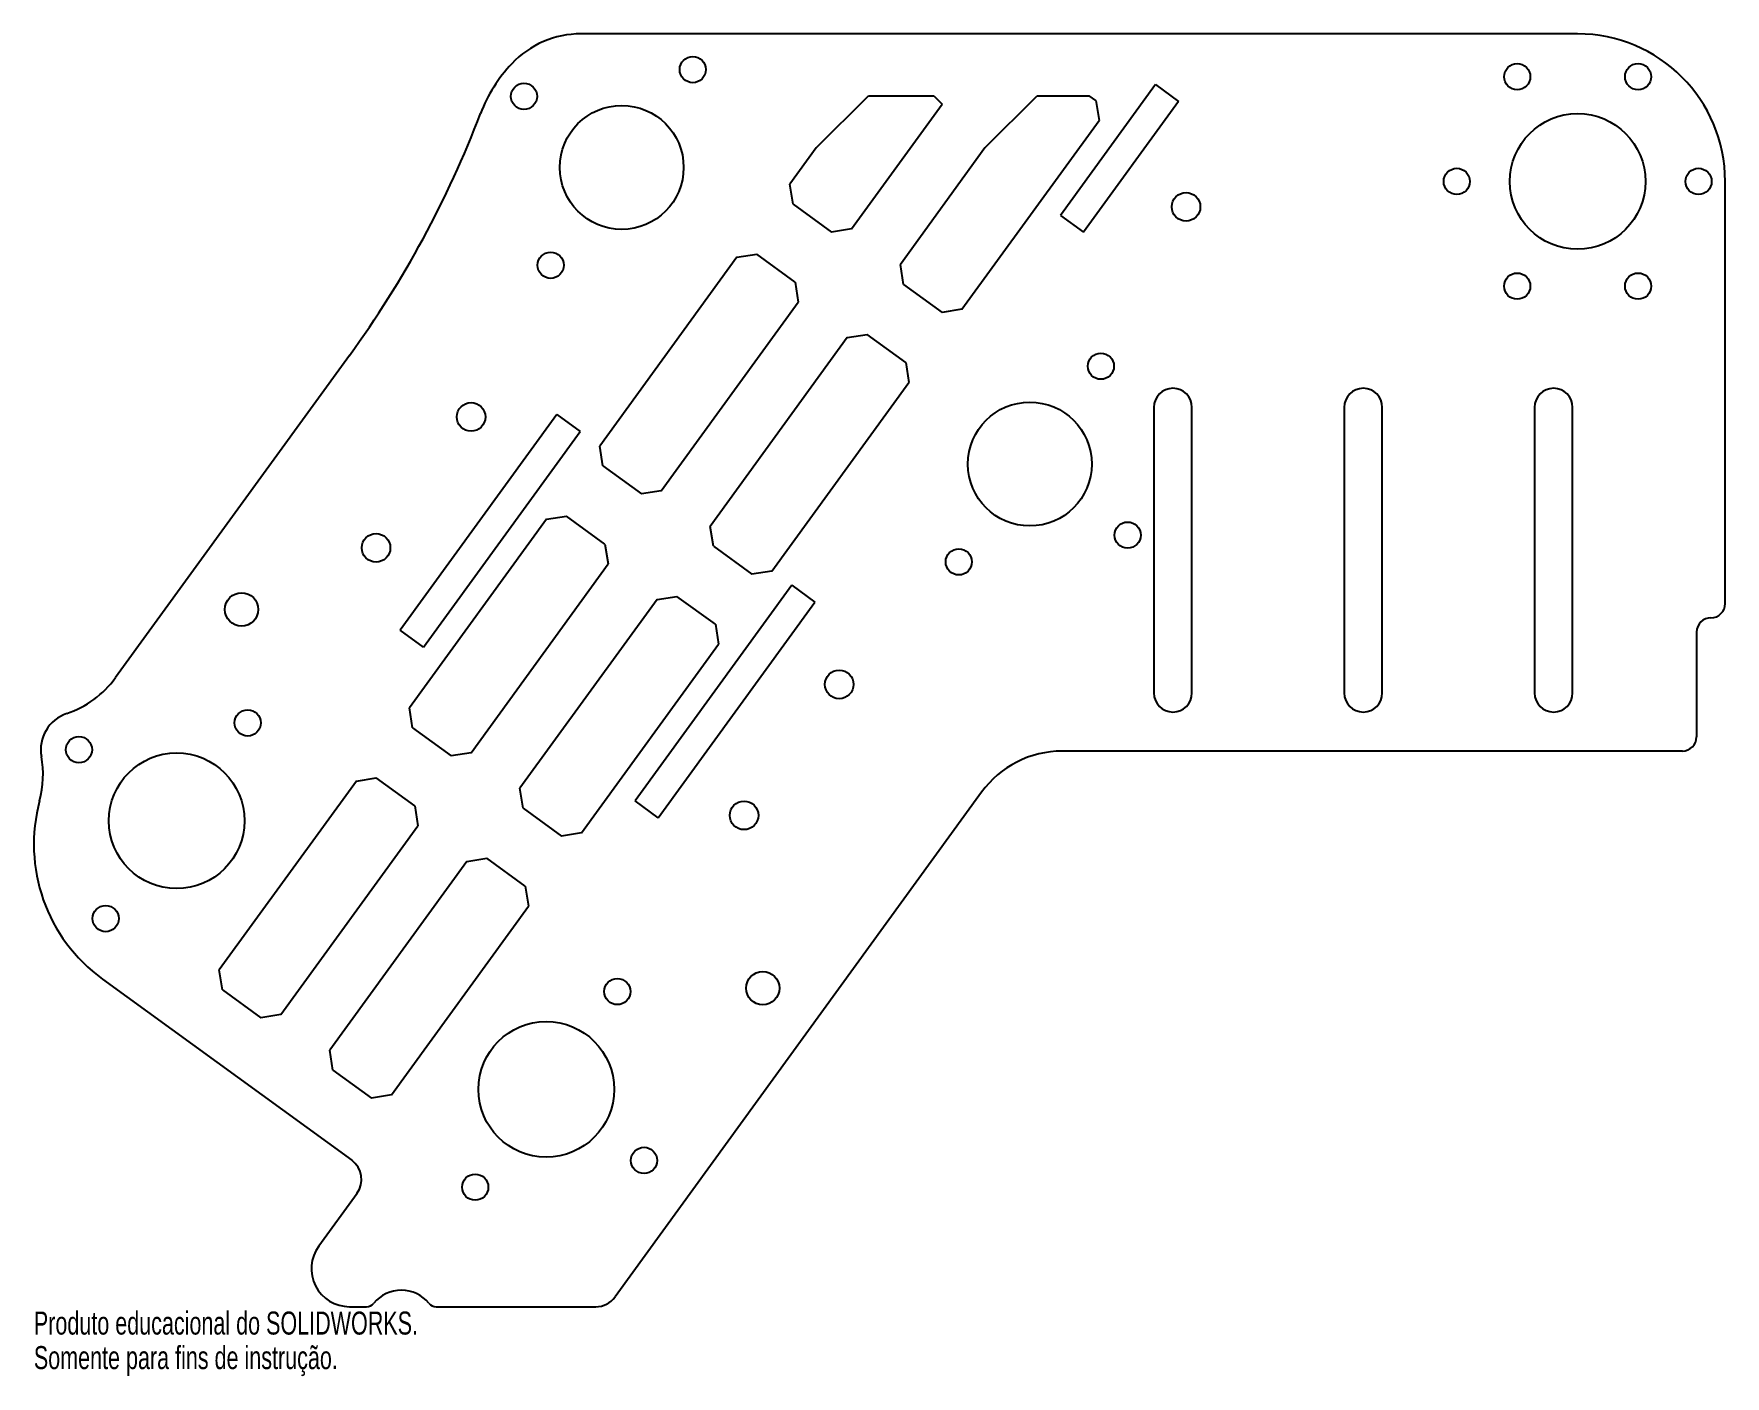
# Model space of a CAD drawing. Header units: millimetres. Extents: x -324 to 31, y -251 to 31.
import ezdxf

# ---------------------------------------------------------------- set-up
doc = ezdxf.new("R2010")
doc.units = ezdxf.units.MM
doc.styles.add('SLDTEXTSTYLE0', font='TXT', dxfattribs={"width": 0.7})

msp = doc.modelspace()

# ---------------------------------------------------------------- linework, layer by layer
at = {"color": 7, "linetype": 'Continuous', "lineweight": 25}
for p, q in [((0, 31), (-209.43, 31)), ((-160.02, 7.03), (-149.05, 18)), ((-149.05, 18), (-135.27, 18)), ((-135.27, 18), (-133.54, 16.26)), ((-124.55, 7.03), (-113.57, 18)), ((-113.57, 18), (-102.64, 18)), ((-88.73, 20.34), (-108.71, -7.16)), ((-101.24, 16.99), (-102.64, 18)), ((-88.73, 20.34), (-83.88, 16.82)), ((-152.6, -9.98), (-133.54, 16.26)), ((-83.88, 16.82), (-103.86, -10.69)), ((-101.24, 16.99), (-100.58, 12.8)), ((-129.38, -26.85), (-100.58, 12.8)), ((-160.02, 7.03), (-165.54, -0.57)), ((-124.55, 7.03), (-142.33, -17.44)), ((31, -88.67), (31, 0)), ((-164.88, -4.76), (-165.54, -0.57)), ((-164.88, -4.76), (-156.79, -10.64)), ((-152.6, -9.98), (-156.79, -10.64)), ((-108.71, -7.16), (-103.86, -10.69)), ((-176.71, -15.94), (-205.51, -55.59)), ((-176.71, -15.94), (-172.52, -15.28)), ((-164.43, -21.16), (-172.52, -15.28)), ((-141.66, -21.63), (-142.33, -17.44)), ((-164.43, -21.16), (-163.77, -25.35)), ((-141.66, -21.63), (-133.57, -27.51)), ((-192.57, -64.99), (-163.77, -25.35)), ((-129.38, -26.85), (-133.57, -27.51)), ((-153.49, -32.81), (-182.29, -72.46)), ((-153.49, -32.81), (-149.3, -32.15)), ((-141.21, -38.03), (-149.3, -32.15)), ((-258.07, -36.54), (-307.26, -104.24)), ((-141.21, -38.03), (-140.55, -42.22)), ((-169.35, -81.86), (-140.55, -42.22)), ((-214.49, -48.97), (-247.41, -94.28)), ((-214.49, -48.97), (-209.64, -52.5)), ((-89.05, -47.46), (-89.05, -107.46)), ((-81.05, -107.46), (-81.05, -47.46)), ((-49.05, -47.46), (-49.05, -107.46)), ((-41.05, -107.46), (-41.05, -47.46)), ((-9.05, -47.46), (-9.05, -107.46)), ((-1.05, -107.46), (-1.05, -47.46)), ((-242.55, -97.81), (-209.64, -52.5)), ((-204.85, -59.78), (-205.51, -55.59)), ((-204.85, -59.78), (-196.76, -65.65)), ((-192.57, -64.99), (-196.76, -65.65)), ((-216.68, -70.96), (-245.48, -110.6)), ((-216.68, -70.96), (-212.49, -70.29)), ((-204.4, -76.17), (-212.49, -70.29)), ((-181.63, -76.65), (-182.29, -72.46)), ((-204.4, -76.17), (-203.74, -80.36)), ((-181.63, -76.65), (-173.54, -82.52)), ((-232.54, -120), (-203.74, -80.36)), ((-165.14, -84.83), (-198.06, -130.13)), ((-169.35, -81.86), (-173.54, -82.52)), ((-165.14, -84.83), (-160.29, -88.36)), ((-193.46, -87.83), (-222.26, -127.47)), ((-193.46, -87.83), (-189.27, -87.16)), ((-193.2, -133.66), (-160.29, -88.36)), ((-181.18, -93.04), (-189.27, -87.16)), ((-242.55, -97.81), (-247.41, -94.28)), ((-181.18, -93.04), (-180.52, -97.23)), ((25, -94.67), (25, -116.67)), ((-209.32, -136.87), (-180.52, -97.23)), ((-244.82, -114.79), (-245.48, -110.6)), ((-244.82, -114.79), (-236.73, -120.67)), ((-232.54, -120), (-236.73, -120.67)), ((22, -119.67), (-108.3, -119.67)), ((-256.65, -125.97), (-285.45, -165.61)), ((-256.65, -125.97), (-252.46, -125.31)), ((-244.37, -131.18), (-252.46, -125.31)), ((-221.6, -131.66), (-222.26, -127.47)), ((-244.37, -131.18), (-243.71, -135.37)), ((-125.29, -128.33), (-202.29, -234.32)), ((-193.2, -133.66), (-198.06, -130.13)), ((-221.6, -131.66), (-213.51, -137.54)), ((-272.51, -175.02), (-243.71, -135.37)), ((-209.32, -136.87), (-213.51, -137.54)), ((-233.43, -142.84), (-262.23, -182.48)), ((-233.43, -142.84), (-229.24, -142.18)), ((-221.15, -148.05), (-229.24, -142.18)), ((-221.15, -148.05), (-220.49, -152.24)), ((-249.29, -191.89), (-220.49, -152.24)), ((-284.79, -169.8), (-285.45, -165.61)), ((-310, -167.56), (-257.62, -205.61)), ((-284.79, -169.8), (-276.7, -175.68)), ((-272.51, -175.02), (-276.7, -175.68)), ((-261.57, -186.67), (-262.23, -182.48)), ((-261.57, -186.67), (-253.48, -192.55)), ((-249.29, -191.89), (-253.48, -192.55)), ((-256.51, -212.6), (-264.56, -223.68)), ((-258.09, -236.38), (-254.54, -236.38)), ((-239.85, -236.38), (-206.34, -236.38))]:
    msp.add_line(p, q, dxfattribs=at)
for centre, radius in [((-185.95, 23.49), 2.75), ((-12.7, 22), 2.75), ((12.7, 22), 2.75), ((-221.43, 17.87), 2.75), ((-200.88, 2.94), 13.01), ((0, 0), 14.25), ((-25.4, 0), 2.75), ((25.4, 0), 2.75), ((-82.3, -5.34), 3), ((-215.81, -17.61), 2.75), ((-12.7, -22), 2.75), ((12.7, -22), 2.75), ((-100.19, -38.82), 2.75), ((-232.53, -49.47), 3), ((-115.12, -59.37), 13.01), ((-252.51, -76.97), 3), ((-94.57, -74.3), 2.75), ((-130.05, -79.92), 2.75), ((-280.77, -89.9), 3.5), ((-155.18, -105.66), 3), ((-279.48, -113.75), 2.75), ((-314.95, -119.37), 2.75), ((-294.41, -134.3), 14.25), ((-175.17, -133.17), 3), ((-309.33, -154.85), 2.75), ((-171.25, -169.47), 3.5), ((-201.81, -170.18), 2.75), ((-216.74, -190.72), 14.25), ((-196.19, -205.65), 2.75), ((-231.67, -211.27), 2.75)]:
    msp.add_circle(centre, radius, dxfattribs=at)
for centre, radius, start, end in [((-209.43, 11), 20, 90, 136.6819), ((0, 0), 31, 0, 90), ((-200.88, 2.94), 31.75, 136.6819, 159.0938), ((-436.05, 92.77), 220, 324, 339.0938), ((-85.05, -47.46), 4, 0, 180), ((-45.05, -47.46), 4, 0, 180), ((-5.05, -47.46), 4, 0, 180), ((28, -88.67), 3, 270, 0), ((28, -94.67), 3, 90, 180), ((-324.25, -91.9), 21, 288.6891, 324), ((-85.05, -107.46), 4, 180, 0), ((-45.05, -107.46), 4, 180, 0), ((-5.05, -107.46), 4, 180, 0), ((-314.95, -119.37), 8, 108.6891, 190.4009), ((22, -116.67), 3, 270, 0), ((-343.48, -124.6), 21, 344.8472, 10.4009), ((-108.3, -140.67), 21, 90, 144), ((-289.42, -139.24), 35, 164.8472, 234), ((-260.56, -209.66), 5, 324, 54), ((-258.09, -228.38), 8, 144, 270), ((-247.19, -240.4), 7.5, 39.343, 140.657), ((-206.34, -231.38), 5, 270, 324), ((-254.54, -234.38), 2, 270, 320.657), ((-239.85, -234.38), 2, 219.343, 270)]:
    msp.add_arc(centre, radius, start, end, dxfattribs=at)

# ---------------------------------------------------------------- texts
at = {"color": 7, "linetype": 'Continuous', "char_height": 4.8336, "attachment_point": 1, "style": 'SLDTEXTSTYLE0'}
for s, insert in [('Produto educacional do SOLIDWORKS.', (-324.42, -237.4)), ('Somente para fins de instrução.', (-324.42, -244.65))]:
    msp.add_mtext(s, dxfattribs=dict(at, insert=insert))

doc.saveas('drawing.dxf')
